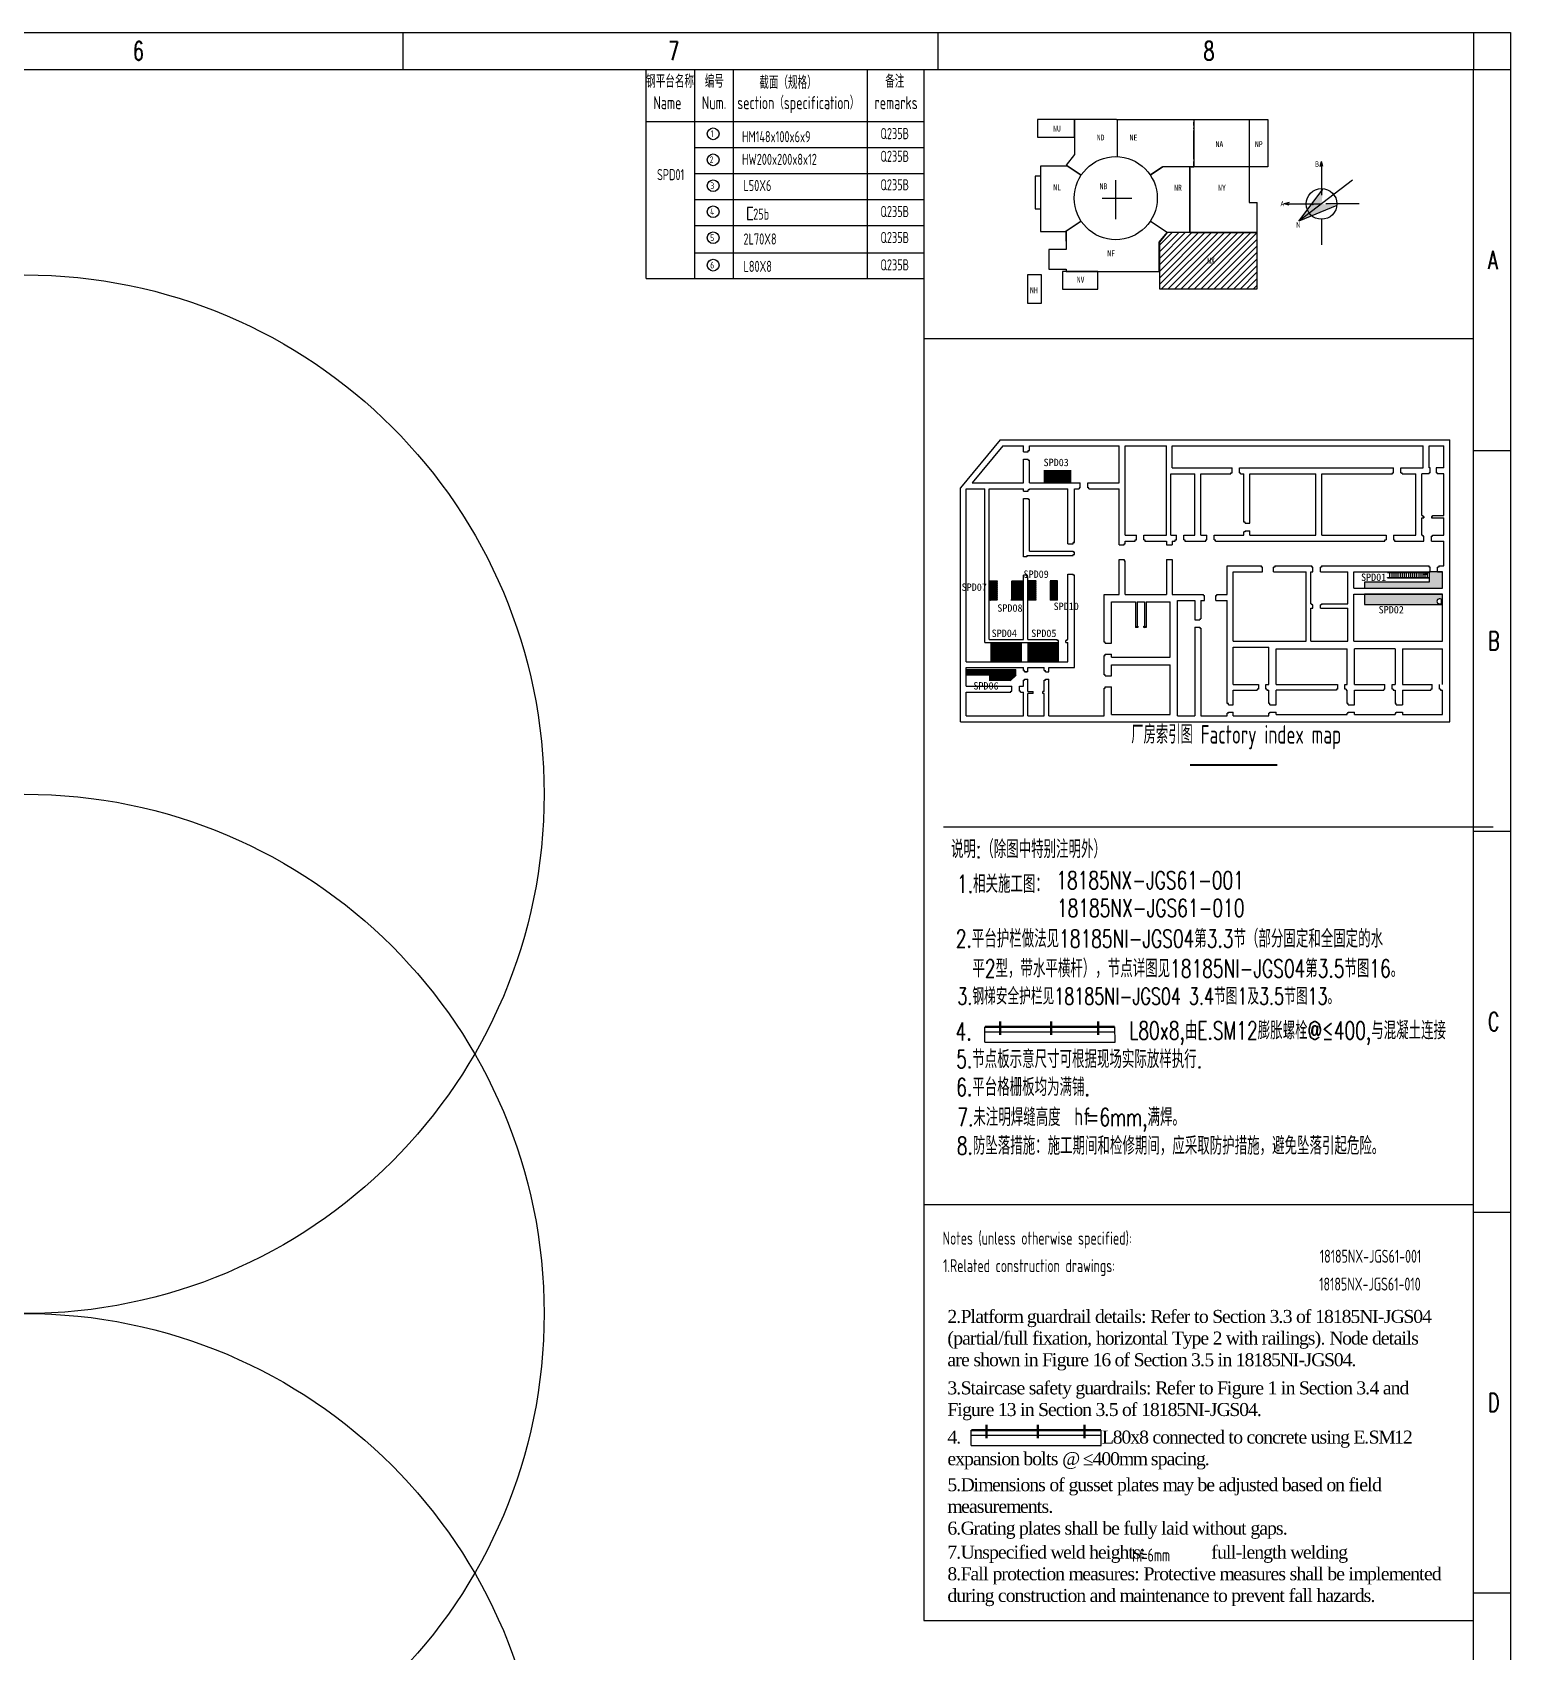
# Model space of a CAD drawing. Extents: x 8986 to 134227, y 7133 to 940687.
# Drawn here: x 88053 to 127888, y 807984 to 851615 of the extents above; entities that cross this region are included whole.
import ezdxf
from ezdxf.enums import TextEntityAlignment as Align

# ---------------------------------------------------------------- set-up
doc = ezdxf.new("R2010")
doc.units = 0
for name, pattern in [('CENTER', [2, 1.25, -0.25, 0.25, -0.25]), ('DASH', [0.35, 0.25, -0.1]), ('DOTE', [2.42, 2, -0.2, 0.02, -0.2]), ('HIDDEN', [0.375, 0.25, -0.125])]:
    doc.linetypes.add(name, pattern=pattern)
doc.layers.get('0').update_dxf_attribs({"linetype": 'CONTINUOUS'})
for name, color, linetype in [('C77(文本)', 3, 'CONTINUOUS'), ('DEN202303', 1, 'CONTINUOUS'), ('DOTE', 11, 'DOTE'), ('DX条件钢平台', 52, 'CONTINUOUS'), ('NUM', 7, 'CONTINUOUS'), ('PDIM', 3, 'CONTINUOUS'), ('STEEL', 7, 'CONTINUOUS'), ('TEXT', 7, 'CONTINUOUS'), ('Wall', 7, 'CONTINUOUS'), ('土建', 4, 'CONTINUOUS'), ('墙柱标注', 220, 'CONTINUOUS'), ('房间号', 7, 'CONTINUOUS'), ('指北针', 3, 'CONTINUOUS'), ('梁__虚线', 4, 'DASH'), ('河北布置专业DX条件2015.6.5', 1, 'CONTINUOUS')]:
    doc.layers.add(name, color=color, linetype=linetype)
doc.styles.add('0902', font='tssdeng.shx', dxfattribs={"width": 0.7, "bigfont": 'tssdchn.shx'})
doc.styles.add('1', font='ROMANS', dxfattribs={"width": 0.7, "bigfont": 'HZTXT'})
doc.styles.add('HT', font='simhei.ttf')
doc.styles.add('HZ', font='TXT.shx', dxfattribs={"width": 0.7, "bigfont": 'hz.shx'})
doc.styles.add('S1', font='tssdeng.shx', dxfattribs={"width": 0.7, "bigfont": 'tssdchn.shx'})
doc.styles.add('TSSD_DIMENSION', font='tssdeng.shx', dxfattribs={"width": 0.7, "bigfont": 'Hztxt.shx'})
doc.styles.add('TSSD_Rein', font='Tssdeng.shx', dxfattribs={"width": 0.7, "bigfont": 'hztxt.shx'})
pattern_1 = [(0, (-262236.783, 1273534.07), (0, 27.94), [20.32, -7.62]), (90, (-262236.783, 1273534.07), (-27.94, 2e-15), [20.32, -7.62])]
pattern_2 = [(0, (-1661400.713, 3503995.397), (0, 27.94), [20.32, -7.62]), (90, (-1661400.713, 3503995.397), (-27.94, 2e-15), [20.32, -7.62])]

# ---------------------------------------------------------------- blocks, each defined once
blk = doc.blocks.new('A$C3DE578EB')
at = {"layer": 'Wall', "linetype": 'HIDDEN'}
h = blk.add_hatch(dxfattribs=at)
h.set_pattern_fill('ANSI31', color=2, scale=3, style=0)
h.set_pattern_definition([(45, (-5943.466, 331319.66), (-6.7351921, 6.7351921), [])])
h.paths.add_polyline_path([(4784, 2580), (4754, 2580), (4754, 2540), (4784, 2540)])
h = blk.add_hatch(dxfattribs=at)
h.set_pattern_fill('ANSI31', color=2, scale=3, style=0)
h.set_pattern_definition([(45, (-5755.466, 331319.66), (-6.7351921, 6.7351921), [])])
h.paths.add_polyline_path([(4972, 2580), (4942, 2580), (4942, 2540), (4972, 2540)])
at = {"layer": 'Wall'}
for p, q in [((1071, 7600), (0, 6302)), ((1146, 7440), (321, 6440)), ((1071, 7600), (13192, 7600)), ((1146, 7440), (1700, 7440)), ((1700, 7338), (1700, 7440)), ((1700, 7280), (1700, 7440)), ((1860, 7440), (4282, 7440)), ((1860, 7338), (1860, 7440)), ((1860, 7310), (1860, 7440)), ((4242, 7440), (4282, 7440)), ((4282, 6440), (4282, 7440)), ((4442, 7440), (5552, 7440)), ((4442, 5030), (4442, 7440)), ((5552, 5030), (5552, 7440)), ((5712, 7440), (12472, 7440)), ((5712, 6840), (5712, 7440)), ((12472, 6840), (12472, 7440)), ((12632, 6840), (12632, 7440)), ((12632, 7440), (13032, 7440)), ((13032, 6840), (13032, 7440)), ((13192, 0), (13192, 7600)), ((1700, 7280), (1830, 7280)), ((1700, 6440), (1700, 7080)), ((1700, 7080), (1830, 7080)), ((1830, 7310), (1860, 7310)), ((1830, 7280), (1830, 7310)), ((1830, 7050), (1830, 7080)), ((1830, 7050), (1860, 7050)), ((1860, 6440), (1860, 7050)), ((5672, 6680), (6322, 6680)), ((5672, 5030), (5672, 6680)), ((5712, 6840), (7322, 6840)), ((6322, 5030), (6322, 6680)), ((6482, 5030), (6482, 6680)), ((6482, 6680), (7292, 6680)), ((7292, 6710), (7322, 6710)), ((7292, 6680), (7292, 6710)), ((7322, 6710), (7322, 6840)), ((7522, 6710), (7522, 6840)), ((7522, 6840), (11672, 6840)), ((7522, 6710), (7552, 6710)), ((7552, 6680), (7552, 6710)), ((7552, 6680), (7642, 6680)), ((7642, 5380), (7642, 6680)), ((7802, 6680), (9582, 6680)), ((7802, 5350), (7802, 6680)), ((9582, 6460), (9582, 6680)), ((9582, 5030), (9582, 6680)), ((9742, 6680), (11642, 6680)), ((9742, 6460), (9742, 6680)), ((9742, 5030), (9742, 6680)), ((11642, 6680), (11642, 6710)), ((11642, 6710), (11672, 6710)), ((11672, 6710), (11672, 6840)), ((11872, 6710), (11872, 6840)), ((11872, 6840), (12472, 6840)), ((11872, 6710), (11902, 6710)), ((11902, 6680), (11902, 6710)), ((11902, 6680), (12272, 6680)), ((12272, 5030), (12272, 6680)), ((12432, 5560), (12432, 6680)), ((12632, 6680), (12432, 6680)), ((12662, 6840), (12632, 6840)), ((12632, 6680), (12632, 6710)), ((12662, 6710), (12632, 6710)), ((12662, 6710), (12662, 6840)), ((13032, 6840), (12822, 6840)), ((12822, 6840), (12822, 6710)), ((12852, 6710), (12822, 6710)), ((12852, 6710), (12852, 6680)), ((13032, 6680), (12852, 6680)), ((13032, 5560), (13032, 6680)), ((0, 0), (0, 6302)), ((160, 6280), (660, 6280)), ((160, 1620), (160, 6280)), ((321, 6440), (1700, 6440)), ((660, 2140), (660, 6280)), ((780, 6280), (1700, 6280)), ((780, 2220), (780, 6280)), ((1700, 6220), (1700, 6280)), ((1700, 6220), (1830, 6220)), ((1830, 6220), (1830, 6250)), ((1860, 6250), (1830, 6250)), ((1860, 6440), (3232, 6440)), ((1860, 6280), (2892, 6280)), ((1860, 6250), (1860, 6280)), ((1860, 6250), (1860, 6280)), ((2892, 4800), (2892, 6280)), ((3072, 6280), (3202, 6280)), ((3072, 4830), (3072, 6280)), ((3202, 6310), (3202, 6280)), ((3232, 6310), (3202, 6310)), ((3232, 6310), (3232, 6440)), ((3432, 6440), (4282, 6440)), ((3432, 6310), (3432, 6440)), ((3462, 6310), (3432, 6310)), ((3462, 6280), (3462, 6310)), ((3462, 6280), (4282, 6280)), ((4282, 4770), (4282, 6280)), ((1700, 6020), (1830, 6020)), ((1700, 4480), (1700, 6020)), ((1830, 6020), (1830, 5990)), ((1860, 5990), (1830, 5990)), ((1860, 4600), (1860, 5990)), ((7672, 5380), (7642, 5380)), ((7672, 5350), (7672, 5380)), ((7672, 5350), (7802, 5350)), ((12432, 5560), (12462, 5560)), ((12432, 5500), (12492, 5500)), ((12432, 5030), (12432, 5500)), ((12492, 5530), (12492, 5500)), ((12692, 5530), (12692, 5500)), ((12692, 5500), (13032, 5500)), ((12722, 5560), (13032, 5560)), ((13032, 5030), (13032, 5500)), ((2892, 4800), (3042, 4800)), ((3042, 4800), (3042, 4830)), ((3072, 4830), (3042, 4830)), ((4442, 5030), (4742, 5030)), ((4442, 4870), (4712, 4870)), ((4442, 4800), (4442, 4870)), ((4742, 4900), (4742, 5030)), ((4942, 5030), (5552, 5030)), ((4942, 4900), (4942, 5030)), ((4972, 4870), (5552, 4870)), ((5552, 4870), (5552, 4770)), ((5672, 5030), (5822, 5030)), ((5712, 4870), (5712, 4770)), ((5712, 4870), (5792, 4870)), ((5822, 4900), (5822, 5030)), ((6022, 5030), (6322, 5030)), ((6022, 4900), (6022, 5030)), ((6052, 4870), (6612, 4870)), ((6482, 5030), (6642, 5030)), ((6612, 4870), (6612, 4900)), ((6612, 4900), (6642, 4900)), ((6642, 4900), (6642, 5030)), ((6842, 4900), (6842, 5030)), ((6842, 5030), (7642, 5030)), ((6842, 4900), (6872, 4900)), ((6872, 4870), (6872, 4900)), ((6872, 4870), (11442, 4870)), ((7642, 5030), (7642, 5120)), ((7672, 5120), (7642, 5120)), ((7672, 5150), (7672, 5120)), ((7672, 5150), (7802, 5150)), ((7802, 5030), (7802, 5150)), ((7802, 5030), (9582, 5030)), ((9742, 5030), (11472, 5030)), ((11472, 5030), (11472, 4900)), ((11672, 5030), (12272, 5030)), ((11672, 5030), (11672, 4900)), ((11702, 4870), (12492, 4870)), ((12432, 5030), (12462, 5030)), ((12492, 4870), (12492, 5000)), ((12692, 4870), (12692, 5000)), ((12692, 4870), (13032, 4870)), ((12722, 5030), (13032, 5030)), ((13032, 4200), (13032, 4870)), ((1700, 4450), (1700, 4480)), ((1790, 4450), (1700, 4450)), ((1790, 4480), (3042, 4480)), ((1790, 4480), (1790, 4450)), ((1860, 4600), (2892, 4600)), ((2892, 4600), (3042, 4600)), ((3042, 4600), (3042, 4570)), ((3072, 4570), (3042, 4570)), ((3072, 4510), (3072, 4570)), ((4282, 4770), (4412, 4770)), ((4282, 4370), (4411, 4370)), ((4282, 3430), (4282, 4370)), ((5552, 4770), (5712, 4770)), ((5552, 4370), (5712, 4370)), ((5552, 4370), (5552, 3430)), ((5712, 4370), (5712, 3430)), ((1700, 2220), (1700, 3950)), ((1790, 3950), (1700, 3950)), ((1790, 3920), (1790, 3950)), ((2892, 3980), (3042, 3980)), ((2892, 2220), (2892, 3980)), ((3072, 1460), (3072, 3950)), ((4442, 3430), (4442, 4340)), ((7192, 4200), (8112, 4200)), ((7192, 3430), (7192, 4200)), ((7352, 4040), (8142, 4040)), ((7352, 2170), (7352, 4040)), ((8142, 4040), (8142, 4170)), ((8442, 4040), (8442, 4170)), ((8442, 4040), (9322, 4040)), ((8472, 4200), (9472, 4200)), ((9322, 2170), (9322, 4040)), ((9442, 3180), (9442, 4040)), ((9442, 4040), (9502, 4040)), ((9502, 4040), (9502, 4170)), ((9702, 4040), (9702, 4170)), ((9702, 4040), (10442, 4040)), ((9732, 4200), (12632, 4200)), ((10442, 3180), (10442, 4040)), ((10602, 4040), (12662, 4040)), ((10602, 3600), (10602, 4040)), ((12662, 4040), (12662, 4170)), ((12862, 4040), (12862, 4170)), ((12862, 4040), (12992, 4040)), ((12892, 4200), (13032, 4200)), ((12992, 3600), (12992, 4040)), ((1790, 3920), (1820, 3920)), ((1820, 2220), (1820, 3920)), ((10602, 3600), (12992, 3600)), ((3872, 3430), (4282, 3430)), ((3872, 2150), (3872, 3430)), ((4072, 2120), (4072, 3230)), ((4072, 3230), (4723, 3230)), ((4442, 3430), (5552, 3430)), ((4723, 3230), (4723, 2540)), ((4763, 3230), (4963, 3230)), ((4763, 3230), (4763, 2580)), ((4963, 3230), (4963, 2580)), ((5003, 3230), (5652, 3230)), ((5003, 3230), (5003, 2540)), ((5652, 1740), (5652, 3230)), ((5712, 3430), (6552, 3430)), ((5852, 160), (5852, 3270)), ((5852, 3270), (6322, 3270)), ((6322, 3270), (6322, 2750)), ((6482, 3270), (6482, 2780)), ((6482, 3270), (6582, 3270)), ((6552, 3400), (6552, 3430)), ((6552, 3400), (6582, 3400)), ((6582, 3270), (6582, 3400)), ((6882, 3270), (6882, 3400)), ((6882, 3400), (6912, 3400)), ((6882, 3270), (7192, 3270)), ((6912, 3430), (7192, 3430)), ((6912, 3400), (6912, 3430)), ((7192, 1660), (7192, 3270)), ((9442, 3180), (9472, 3180)), ((9442, 3060), (9502, 3060)), ((9442, 2170), (9442, 3060)), ((9472, 3150), (9472, 3180)), ((9502, 3150), (9472, 3150)), ((9502, 3060), (9502, 3150)), ((9702, 3060), (9702, 3150)), ((9732, 3150), (9702, 3150)), ((9702, 3060), (10442, 3060)), ((9732, 3180), (10442, 3180)), ((9732, 3180), (9732, 3150)), ((10442, 2170), (10442, 3060)), ((10602, 2170), (10602, 3440)), ((10602, 3440), (12992, 3440)), ((12992, 2170), (12992, 3440)), ((6322, 2750), (6452, 2750)), ((6452, 2780), (6482, 2780)), ((6452, 2780), (6452, 2750)), ((780, 2220), (1700, 2220)), ((1820, 2220), (2612, 2220)), ((2642, 2140), (2642, 2190)), ((2842, 2140), (2842, 2190)), ((2872, 2220), (2892, 2220)), ((4784, 2540), (4723, 2540)), ((5003, 2540), (4942, 2540)), ((6322, 2550), (6452, 2550)), ((6322, 2550), (6322, 160)), ((6452, 2550), (6452, 2520)), ((6452, 2520), (6482, 2520)), ((6482, 2520), (6482, 160)), ((660, 2140), (2642, 2140)), ((2842, 2140), (2892, 2140)), ((2892, 1620), (2892, 2140)), ((3872, 1270), (3872, 1790)), ((3902, 2120), (4072, 2120)), ((3902, 1820), (4072, 1820)), ((4072, 1740), (4072, 1820)), ((7352, 2170), (9322, 2170)), ((7352, 1010), (7352, 2010)), ((7352, 2010), (8312, 2010)), ((7352, 2010), (8312, 2010)), ((8312, 1010), (8312, 2010)), ((8312, 1930), (8312, 2010)), ((8512, 1970), (10422, 1970)), ((8512, 1010), (8512, 1970)), ((8512, 1900), (8512, 1970)), ((9442, 2170), (10442, 2170)), ((10422, 1900), (10422, 1970)), ((10422, 1010), (10422, 1900)), ((10602, 2170), (12992, 2170)), ((11717, 1970), (10622, 1970)), ((10622, 1930), (10622, 1970)), ((10622, 1010), (10622, 1930)), ((11717, 1970), (11717, 1900)), ((11717, 1900), (11717, 1010)), ((11917, 1970), (11917, 1900)), ((11917, 1970), (12992, 1970)), ((11917, 1900), (11917, 1010)), ((12992, 1010), (12992, 1970)), ((160, 1620), (2892, 1620)), ((160, 1460), (1700, 1460)), ((160, 960), (160, 1460)), ((1700, 1380), (1700, 1460)), ((1730, 1350), (1790, 1350)), ((1820, 1350), (1730, 1350)), ((1820, 1460), (2260, 1460)), ((1820, 1350), (1820, 1460)), ((2260, 1380), (2260, 1460)), ((2260, 1380), (2290, 1380)), ((2290, 1350), (2290, 1380)), ((2290, 1350), (2380, 1350)), ((2380, 1460), (3072, 1460)), ((2380, 1350), (2380, 1460)), ((4072, 1740), (5652, 1740)), ((4072, 1240), (4072, 1540)), ((4072, 1540), (5652, 1540)), ((5652, 200), (5652, 1540)), ((7192, 490), (7192, 1660)), ((160, 960), (1390, 960)), ((1390, 830), (1390, 960)), ((1590, 960), (1700, 960)), ((1590, 830), (1590, 960)), ((1700, 960), (1700, 1120)), ((1730, 1150), (1820, 1150)), ((1820, 820), (1820, 1150)), ((2260, 820), (2260, 1120)), ((2260, 1120), (2290, 1120)), ((2290, 1150), (2380, 1150)), ((2290, 1120), (2290, 1150)), ((2380, 160), (2380, 1150)), ((3872, 160), (3872, 910)), ((3902, 1240), (4072, 1240)), ((3902, 940), (4072, 940)), ((4072, 200), (4072, 940)), ((8032, 880), (8002, 880)), ((8002, 880), (8002, 850)), ((8262, 880), (8232, 880)), ((8262, 880), (8262, 850)), ((10162, 880), (10132, 880)), ((10132, 880), (10132, 850)), ((10392, 880), (10362, 880)), ((10392, 880), (10392, 850)), ((10622, 1010), (11437, 1010)), ((11437, 880), (11407, 880)), ((11407, 880), (11407, 850)), ((11437, 880), (11437, 1010)), ((11637, 1010), (11717, 1010)), ((11637, 880), (11637, 1010)), ((11667, 880), (11637, 880)), ((11667, 880), (11667, 850)), ((11917, 1010), (12712, 1010)), ((12712, 880), (12682, 880)), ((12682, 880), (12682, 850)), ((12712, 880), (12712, 1010)), ((12912, 880), (12912, 1010)), ((12942, 880), (12912, 880)), ((12942, 880), (12942, 850)), ((160, 160), (160, 800)), ((160, 800), (1360, 800)), ((1360, 800), (1360, 830)), ((1360, 830), (1390, 830)), ((1620, 830), (1590, 830)), ((1620, 800), (1620, 830)), ((1620, 800), (1700, 800)), ((1700, 160), (1700, 800)), ((1820, 820), (1960, 820)), ((1820, 160), (1820, 760)), ((1960, 760), (1820, 760)), ((1960, 760), (1960, 820)), ((2220, 760), (2220, 820)), ((2260, 820), (2220, 820)), ((2260, 760), (2220, 760)), ((2260, 160), (2260, 760)), ((2260, 160), (2260, 760)), ((7222, 490), (7192, 490)), ((7222, 460), (7222, 490)), ((7222, 460), (7352, 460)), ((7352, 850), (8002, 850)), ((7352, 460), (7352, 850)), ((8262, 850), (8312, 850)), ((8312, 490), (8312, 850)), ((8342, 490), (8312, 490)), ((8342, 460), (8342, 490)), ((8342, 460), (8512, 460)), ((8512, 460), (8512, 850)), ((10132, 850), (8512, 850)), ((10392, 850), (10422, 850)), ((10422, 490), (10422, 850)), ((10452, 490), (10422, 490)), ((10452, 460), (10452, 490)), ((10452, 460), (10622, 460)), ((10622, 460), (10622, 850)), ((10622, 850), (11407, 850)), ((11667, 850), (11717, 850)), ((11717, 850), (11717, 490)), ((11717, 850), (11717, 850)), ((11747, 490), (11717, 490)), ((11747, 460), (11747, 490)), ((11747, 460), (11917, 460)), ((11917, 850), (11917, 460)), ((11917, 850), (12682, 850)), ((12942, 850), (12992, 850)), ((12942, 850), (12992, 850)), ((12992, 200), (12992, 850)), ((12992, 850), (12992, 850)), ((0, 0), (13192, 0)), ((160, 160), (1700, 160)), ((1820, 160), (2260, 160)), ((2380, 160), (3872, 160)), ((4072, 200), (5652, 200)), ((5852, 160), (6322, 160)), ((6482, 160), (7192, 160)), ((7192, 160), (7192, 230)), ((7222, 230), (7192, 230)), ((7222, 230), (7222, 260)), ((7222, 260), (7352, 260)), ((7352, 160), (7352, 260)), ((7352, 160), (8312, 160)), ((8312, 160), (8312, 230)), ((8342, 230), (8312, 230)), ((8342, 230), (8342, 260)), ((8342, 260), (8512, 260)), ((8512, 200), (8512, 260)), ((8512, 200), (10422, 200)), ((10422, 200), (10422, 230)), ((10452, 230), (10422, 230)), ((10452, 230), (10452, 260)), ((10452, 260), (10622, 260)), ((10622, 200), (10622, 260)), ((10622, 200), (11717, 200)), ((11717, 230), (11717, 200)), ((11747, 230), (11717, 230)), ((11747, 230), (11747, 260)), ((11747, 260), (11917, 260)), ((11917, 260), (11917, 200)), ((11917, 200), (12992, 200))]:
    blk.add_line(p, q, dxfattribs=at)
for points in [[(12462, 5560), (12462, 5530)], [(12462, 5530), (12492, 5530)], [(12692, 5530), (12722, 5530), (12722, 5560)], [(3042, 4830), (3072, 4830)], [(3042, 4800), (3042, 4830)], [(4412, 4800), (4442, 4800)], [(4412, 4770), (4412, 4800)], [(4712, 4900), (4742, 4900)], [(4712, 4870), (4712, 4900)], [(4942, 4900), (4972, 4900), (4972, 4870)], [(5792, 4900), (5822, 4900)], [(5792, 4870), (5792, 4900)], [(6022, 4900), (6052, 4900), (6052, 4870)], [(11442, 4900), (11472, 4900)], [(11442, 4870), (11442, 4900)], [(11672, 4900), (11702, 4900), (11702, 4870)], [(12462, 5030), (12462, 5000)], [(12462, 5000), (12492, 5000)], [(12692, 5000), (12722, 5000), (12722, 5030)], [(3042, 4510), (3072, 4510)], [(3042, 4480), (3042, 4510)], [(4411, 4370), (4411, 4340)], [(3072, 3950), (3042, 3950), (3042, 3980)], [(4412, 4340), (4442, 4340)], [(8142, 4170), (8112, 4170), (8112, 4200)], [(8472, 4200), (8472, 4170), (8442, 4170)], [(9502, 4170), (9472, 4170), (9472, 4200)], [(9732, 4200), (9732, 4170), (9702, 4170)], [(12662, 4170), (12632, 4170), (12632, 4200)], [(12892, 4200), (12892, 4170), (12862, 4170)], [(2642, 2190), (2612, 2190), (2612, 2220)], [(2872, 2220), (2872, 2190), (2842, 2190)], [(3902, 2150), (3872, 2150)], [(3872, 1790), (3902, 1790), (3902, 1820)], [(3902, 2120), (3902, 2150)], [(1730, 1380), (1700, 1380)], [(1730, 1350), (1730, 1380)], [(1700, 1120), (1730, 1120), (1730, 1150)], [(3902, 1270), (3872, 1270)], [(3872, 910), (3902, 910), (3902, 940)], [(3902, 1240), (3902, 1270)], [(7352, 1010), (8032, 1010), (8032, 880)], [(8232, 880), (8232, 1010), (8312, 1010)], [(8262, 1010), (8312, 1010)], [(8512, 1010), (10162, 1010), (10162, 880)], [(10362, 880), (10362, 1010), (10422, 1010)], [(10392, 850), (10422, 850)], [(12992, 850), (12992, 850)]]:
    blk.add_lwpolyline(points, dxfattribs=at)
for points in [[(4784, 2540), (4754, 2540), (4754, 2580), (4784, 2580)], [(4972, 2540), (4942, 2540), (4942, 2580), (4972, 2580)]]:
    blk.add_lwpolyline(points, close=True, dxfattribs=at)
at = {"layer": 'Wall', "elevation": 0}
blk.add_lwpolyline([(11717, 850), (11717, 850)], dxfattribs=at)
blk = doc.blocks.new('A$C6CBB1B08')
at = {"layer": '河北布置专业DX条件2015.6.5'}
for p, q in [((631, 197), (64, 197)), ((64, 197), (64, 0)), ((631, 197), (631, 0)), ((64, 0), (631, 0))]:
    blk.add_line(p, q, dxfattribs=at)
blk.add_arc((347, 398), 348, 324.64714, 215.35286, dxfattribs=at)
blk = doc.blocks.new('B202491810562')
at = {"layer": '房间号', "linetype": 'ByBlock', "ltscale": 1000}
h = blk.add_hatch(dxfattribs=at)
h.set_pattern_fill('ANSI31', color=256, scale=1000)
h.set_pattern_definition([(45, (-159094.41, 72680.96), (-88.38835, 88.38835), [])])
h.paths.add_polyline_path([(6193, 1904), (4379, 1904), (3769, 1904), (3554, 1644), (3554, 384), (6193, 384)])
h.paths.add_polyline_path([(4825, 1024), (5119, 1024), (5119, 1264), (4825, 1264)], flags=24)
at = {"linetype": 'CENTER', "ltscale": 1500}
for p, q in [((2379, 2258), (2379, 3311)), ((2014, 2828), (2809, 2828))]:
    blk.add_line(p, q, dxfattribs=at)
at = {"layer": '土建', "color": 1, "linetype": 'ByBlock'}
for p, q in [((270, 4948), (270, 4468)), ((1267, 4948), (270, 4948)), ((1267, 4468), (1267, 4948)), ((2399, 4948), (1271, 4948)), ((1271, 4948), (1271, 4003)), ((2399, 4948), (4487, 4948)), ((2425, 3946), (2425, 4948)), ((4487, 4948), (4487, 3676)), ((4487, 4785), (4487, 4876)), ((4491, 4948), (5977, 4948)), ((4491, 3676), (4491, 4948)), ((5977, 4948), (5977, 3676)), ((5977, 4948), (6473, 4948)), ((5977, 4948), (5977, 3676)), ((6473, 4948), (6473, 3676)), ((270, 4468), (1267, 4468)), ((4487, 4696), (4487, 4725)), ((4487, 3879), (4487, 4648)), ((1271, 4003), (1041, 3719)), ((1073, 3692), (351, 3692)), ((351, 3692), (351, 1932)), ((1447, 3450), (1040, 3719)), ((1041, 3719), (1446, 3449)), ((1446, 3449), (1073, 3692)), ((3653, 3676), (3311, 3449)), ((3642, 3669), (3311, 3450)), ((3654, 3672), (3316, 3448)), ((4487, 3676), (3653, 3676)), ((4375, 3672), (3654, 3672)), ((4375, 1908), (4375, 3672)), ((4375, 3672), (4375, 1908)), ((5977, 3672), (4379, 3672)), ((4379, 3672), (4379, 1908)), ((4523, 3672), (4407, 3672)), ((4415, 3676), (4487, 3676)), ((4487, 3676), (4487, 3819)), ((5977, 3676), (4491, 3676)), ((6473, 3676), (5977, 3676)), ((5977, 3672), (5977, 2714)), ((351, 3424), (211, 3424)), ((211, 3424), (211, 2542)), ((4375, 2924), (4375, 1908)), ((5977, 2714), (6193, 2714)), ((6193, 1908), (6193, 2714)), ((211, 2542), (351, 2542)), ((1025, 1932), (1442, 2208)), ((1448, 2206), (1045, 1939)), ((3763, 1907), (3311, 2208)), ((3763, 1907), (3311, 2207)), ((3316, 2208), (3769, 1908)), ((351, 1932), (1025, 1932)), ((1045, 1939), (1043, 1444)), ((1045, 1668), (1045, 1939)), ((3550, 1645), (3763, 1907)), ((3769, 1904), (3554, 1644)), ((3769, 1908), (4375, 1908)), ((4375, 1904), (3769, 1904)), ((4375, 1904), (4379, 1904)), ((4379, 1908), (6193, 1908)), ((4379, 1904), (6193, 1904)), ((6193, 384), (6193, 1904)), ((1043, 1444), (577, 1444)), ((577, 1444), (577, 916)), ((3550, 856), (3550, 1645)), ((3554, 1644), (3554, 384)), ((577, 916), (1041, 916)), ((1041, 916), (1041, 856)), ((376, 764), (0, 764)), ((0, 764), (0, 0)), ((376, 0), (376, 764)), ((942, 852), (942, 372)), ((1897, 852), (942, 852)), ((1041, 856), (3550, 856)), ((1897, 372), (1897, 852)), ((1897, 372), (1897, 852)), ((0, 0), (376, 0)), ((942, 372), (1897, 372)), ((3554, 384), (6193, 384))]:
    blk.add_line(p, q, dxfattribs=at)
at = {"layer": '土建', "color": 3, "linetype": 'ByBlock'}
for p, q in [((7924, 3717), (7924, 2907)), ((8759, 3310), (7315, 2205)), ((6998, 2673), (7924, 2672)), ((8939, 2672), (8042, 2672)), ((7924, 2259), (7924, 1570))]:
    blk.add_line(p, q, dxfattribs=at)
blk.add_lwpolyline([(8336, 2632), (7315, 2205), (7968, 3083)], dxfattribs=at)
at = {"layer": '土建', "color": 1, "linetype": 'ByBlock'}
blk.add_circle((2379, 2828), 1119, dxfattribs=at)
at = {"layer": '土建', "color": 3, "linetype": 'ByBlock'}
blk.add_circle((7924, 2672), 414, dxfattribs=at)
blk.add_point((7690, 2656), dxfattribs=at)
blk.add_point((7690, 2656), dxfattribs=at)
for points in [[(7968, 3083), (7315, 2205), (7925, 2672)], [(7925, 2672), (8336, 2632), (7315, 2205)]]:
    blk.add_solid(points, dxfattribs=at)
at = {"layer": '指北针'}
for p, q in [((7888, 3681), (7924, 3813)), ((7961, 3681), (7924, 3813)), ((7049, 2709), (6917, 2673)), ((7049, 2636), (6917, 2673))]:
    blk.add_line(p, q, dxfattribs=at)
for points in [[(7924, 3717), (7888, 3681), (7924, 3813)], [(7961, 3681), (7924, 3813), (7924, 3717)], [(7013, 2673), (7049, 2709), (6917, 2673)], [(7049, 2636), (6917, 2673), (7013, 2673)]]:
    blk.add_solid(points, dxfattribs=at)
at = {"color": 0, "linetype": 'ByBlock', "width": 0.8}
for s, p in [('NU', (691, 4623)), ('ND', (1867, 4382)), ('NE', (2752, 4382)), ('NA', (5068, 4203)), ('NP', (6129, 4203)), ('NL', (696, 3042)), ('NB', (1944, 3068)), ('NR', (3952, 3032)), ('NY', (5137, 3032)), ('NF', (2150, 1263)), ('NX', (4841, 1064)), ('NV', (1328, 554)), ('NH', (68, 267))]:
    blk.add_text(s, height=160, dxfattribs=at).set_placement(p)
at = {"layer": '指北针', "style": 'TSSD_DIMENSION', "width": 0.7}
for s, p in [('B', (7753, 3668)), ('A', (6814, 2607)), ('N', (7244, 2033))]:
    blk.add_text(s, height=150, dxfattribs=at).set_placement(p)

msp = doc.modelspace()

# ---------------------------------------------------------------- hatches: boundary and pattern name
at = {"layer": 'DX条件钢平台'}
h = msp.add_hatch(dxfattribs=at)
h.set_pattern_fill('ANSI37', color=256, scale=4, style=0)
h.set_pattern_definition([(45, (-243027.607, 1380952.56), (-8.98025612, 8.98025612), []), (135, (-243027.607, 1380952.56), (-8.98025612, -8.98025612), [])])
h.paths.add_polyline_path([(114063, 836834), (113830, 836834), (113830, 836314), (114063, 836314)])
h.paths.add_polyline_path([(114750, 836834), (114437, 836834), (114437, 836314), (114750, 836314)])
h.paths.add_polyline_path([(115103, 836834), (114870, 836834), (114870, 836314), (115103, 836314)])
h.paths.add_polyline_path([(115677, 836834), (115477, 836834), (115477, 836314), (115677, 836314)])
at = {"layer": '河北布置专业DX条件2015.6.5'}
h = msp.add_hatch(dxfattribs=at)
h.set_pattern_fill('ANGLE', color=256, scale=4)
h.set_pattern_definition([(0, (-240426.133, 1338261.337), (0, 27.94), [20.32, -7.62]), (90, (-240426.133, 1338261.337), (-27.94, 2e-15), [20.32, -7.62])])
h.paths.add_polyline_path([(116049, 839822), (115306, 839822), (115306, 839472), (115149, 839472), (116049, 839472)])
h = msp.add_hatch(dxfattribs=at)
h.set_pattern_fill('ANGLE', color=256, scale=4)
h.set_pattern_definition(pattern_1)
h.paths.add_polyline_path([(123952, 836637), (126052, 836637), (126052, 837077), (125692, 837077), (125692, 836797), (123952, 836797)])
h = msp.add_hatch(dxfattribs=at)
h.set_pattern_fill('ANGLE', color=256, scale=4)
h.set_pattern_definition(pattern_1)
h.paths.add_polyline_path([(126052, 836197), (126052, 836477), (123952, 836477), (123952, 836197)])
edge = h.paths.add_edge_path(flags=16)
edge.add_line((126013, 836341), (126013, 836228))
edge.add_arc((125973, 836284), 69.5, 54.6471, 305.3529)
edge.add_line((126013, 836341), (126052, 836341))
edge.add_line((126013, 836228), (126052, 836228))
edge.add_line((126052, 836228), (126052, 836341))
h = msp.add_hatch(dxfattribs=at)
h.set_pattern_fill('ANGLE', color=256, scale=4)
h.set_pattern_definition([(0, (106125.88, 1164256.964), (0, 27.94), [20.32, -7.62]), (90, (106125.88, 1164256.964), (-27.94, 2e-15), [20.32, -7.62])])
h.paths.add_polyline_path([(114711, 834657), (114711, 835177), (113890, 835177), (113890, 834657)])
h = msp.add_hatch(dxfattribs=at)
h.set_pattern_fill('ANGLE', color=256, scale=4)
h.set_pattern_definition([(0, (107116.88, 1164256.964), (0, 27.94), [20.32, -7.62]), (90, (107116.88, 1164256.964), (-27.94, 2e-15), [20.32, -7.62])])
h.paths.add_polyline_path([(115702, 834657), (115702, 835177), (114881, 835177), (114881, 834657)])
h = msp.add_hatch(dxfattribs=at)
h.set_pattern_fill('ANGLE', color=256, scale=4)
h.set_pattern_definition(pattern_2)
h.paths.add_polyline_path([(114560, 834299), (114560, 834459), (113220, 834459), (113220, 834299)])
h = msp.add_hatch(dxfattribs=at)
h.set_pattern_fill('ANGLE', color=256, scale=4)
h.set_pattern_definition(pattern_2)
h.paths.add_polyline_path([(114560, 834299), (113840, 834299), (113840, 834139), (114400, 834139)])

# ---------------------------------------------------------------- linework, layer by layer
for p, q in [((107328, 846900), (107328, 846576)), ((107465, 846900), (107328, 846900)), ((107328, 846576), (107465, 846576))]:
    msp.add_line(p, q)
at = {"color": 1}
for p, q in [((112073, 843370), (126888, 843370)), ((112608, 830205), (127422, 830205)), ((112073, 820030), (126888, 820030)), ((112073, 808825), (126888, 808825))]:
    msp.add_line(p, q, dxfattribs=at)
at = {"color": 4, "flags": 128}
for points in [[(8988, 851615), (127888, 851615)], [(98032, 851615), (98032, 850615)], [(112456, 851615), (112456, 850615)], [(126888, 851615), (126888, 850615)], [(127888, 851615), (127888, 767515)]]:
    msp.add_lwpolyline(points, dxfattribs=at)
msp.add_lwpolyline([(11488, 850615), (126880, 850615), (126880, 768515), (11488, 768515)], close=True)
at = {"flags": 128}
for points in [[(126888, 850615), (127888, 850615)], [(126888, 840352), (127888, 840352)], [(126888, 830090), (127888, 830090)], [(126888, 819827), (127888, 819827)], [(126888, 809565), (127888, 809565)]]:
    msp.add_lwpolyline(points, dxfattribs=at)
for centre, radius in [((106399, 848881), 158), ((106399, 848181), 158), ((106399, 847481), 158), ((106399, 846781), 158), ((106399, 846081), 158), ((106399, 845343), 158), ((87852, 831086), 13992), ((87852, 817095), 13992), ((87852, 803103), 13992)]:
    msp.add_circle(centre, radius)
at = {"layer": 'C77(文本)', "color": 7, "linetype": 'Continuous'}
for p, q in [((113720, 824405), (113720, 824815)), ((113720, 824685), (117230, 824685)), ((117230, 824405), (117220, 824815)), ((113720, 824405), (117230, 824405)), ((113354, 813539), (113354, 813949)), ((113354, 813819), (116855, 813819)), ((116855, 813539), (116855, 813949)), ((113354, 813539), (116855, 813539))]:
    msp.add_line(p, q, dxfattribs=at)
at = {"layer": 'C77(文本)', "color": 7, "linetype": 'Continuous', "const_width": 62.5}
for points in [[(113720, 824815), (117220, 824815)], [(114130, 824595), (114130, 824965)], [(115510, 824595), (115510, 824965)], [(116770, 824595), (116770, 824965)], [(113354, 813949), (116854, 813949)], [(113764, 813729), (113764, 814099)], [(115144, 813729), (115144, 814099)], [(116404, 813729), (116404, 814099)]]:
    msp.add_lwpolyline(points, dxfattribs=at)
at = {"layer": 'DOTE', "color": 0, "linetype": 'ByBlock', "ltscale": 0.1}
for p, q in [((115103, 836834), (114870, 836834)), ((115677, 836834), (115477, 836834)), ((115677, 836314), (115677, 836834)), ((124572, 837065), (124572, 837075)), ((124572, 836915), (124572, 836925)), ((124628, 837065), (124628, 836925)), ((124684, 837065), (124684, 836925)), ((124740, 837065), (124740, 836925)), ((124796, 837065), (124796, 836925)), ((124852, 837065), (124852, 836925)), ((124908, 837065), (124908, 836925)), ((124964, 837065), (124964, 836925)), ((125020, 837065), (125020, 836925)), ((125076, 837065), (125076, 836925)), ((125132, 837065), (125132, 836925)), ((125188, 837065), (125188, 836925)), ((125244, 837065), (125244, 836925)), ((125300, 837065), (125300, 836925)), ((125356, 837065), (125356, 836925)), ((125412, 837065), (125412, 836925)), ((125468, 837065), (125468, 836925)), ((125524, 837065), (125524, 836925)), ((125580, 837065), (125580, 836925)), ((125636, 837065), (125636, 836925)), ((114750, 836314), (114423, 836314)), ((115103, 836314), (114870, 836314)), ((115677, 836314), (115477, 836314)), ((114400, 834139), (114560, 834299))]:
    msp.add_line(p, q, dxfattribs=at)
at = {"layer": 'DX条件钢平台'}
for p, q in [((125510, 837017), (125648, 837017)), ((125510, 837017), (125648, 837017)), ((125648, 837017), (125596, 837035)), ((125648, 837017), (125596, 837035)), ((114560, 834299), (113220, 834299))]:
    msp.add_line(p, q, dxfattribs=at)
at = {"layer": 'NUM', "color": 6, "const_width": 50}
for points in [[(119245, 831873), (121369, 831873)], [(119245, 831873), (121598, 831873)]]:
    msp.add_lwpolyline(points, dxfattribs=at)
at = {"layer": 'PDIM'}
for p, q in [((104590, 844986), (104590, 850615)), ((105895, 850615), (105895, 844986)), ((106940, 850615), (106940, 844986)), ((110549, 850615), (110549, 844986)), ((112073, 850615), (112073, 837293)), ((104590, 849215), (112073, 849215)), ((105895, 848515), (112073, 848515)), ((105895, 847815), (112073, 847815)), ((105895, 847115), (112073, 847115)), ((105895, 846415), (112073, 846415)), ((105895, 845677), (112073, 845677)), ((104590, 844986), (112073, 844986)), ((112073, 839307), (112073, 808825)), ((112073, 839307), (112073, 819007))]:
    msp.add_line(p, q, dxfattribs=at)
at = {"layer": 'STEEL', "ltscale": 0.1}
for p, q in [((124572, 837075), (125692, 837075)), ((124572, 837065), (125692, 837065)), ((124572, 836925), (125692, 836925)), ((124572, 836915), (125692, 836915))]:
    msp.add_line(p, q, dxfattribs=at)
at = {"layer": '土建'}
for p, q in [((126052, 836637), (126052, 837077)), ((125952, 836637), (126052, 836637))]:
    msp.add_line(p, q, dxfattribs=at)
at = {"layer": '梁__虚线'}
for p, q in [((124572, 837066), (125692, 837066)), ((124572, 836924), (125692, 836924))]:
    msp.add_line(p, q, dxfattribs=at)
at = {"layer": '河北布置专业DX条件2015.6.5'}
for p, q in [((115172, 834657), (115172, 835177)), ((115702, 834657), (115702, 835177))]:
    msp.add_line(p, q, dxfattribs=at)
msp.add_lwpolyline([(123952, 836637), (126052, 836637), (126052, 837077), (125692, 837077), (125692, 836797), (123952, 836797)], close=True, dxfattribs=at)
msp.add_lwpolyline([(126052, 836477), (123952, 836477), (123952, 836197), (126052, 836197), (126052, 836477)], dxfattribs=at)

# ---------------------------------------------------------------- block references
at = {"layer": 'DEN202303'}
msp.add_blockref('B202491810562', (114868, 844320, 0), dxfattribs=at)
at = {"layer": 'DOTE', "color": 0, "linetype": 'ByBlock', "ltscale": 0.1}
msp.add_blockref('A$C3DE578EB', (113060, 833037), dxfattribs=at)
at = {"layer": '河北布置专业DX条件2015.6.5', "xscale": 0.2, "yscale": 0.2, "zscale": 0.2, "rotation": 90}
msp.add_blockref('A$C6CBB1B08', (126052, 836215), dxfattribs=at)

# ---------------------------------------------------------------- texts
at = {"color": 0, "style": 'HZ', "width": 0.7}
for s, p in [('6', (90761, 850865)), ('7', (105185, 850865)), ('8', (119609, 850865)), ('A', (127273, 845233)), ('B', (127273, 834970)), ('C', (127273, 824708)), ('D', (127273, 814445))]:
    msp.add_text(s, height=500, dxfattribs=at).set_placement(p)
at = {"ltscale": 99, "style": 'TSSD_Rein', "width": 0.7}
for s, p in [('钢平台名称', (104595, 850122)), ('编号', (106173, 850122)), ('截面（规格）', (107643, 850091)), ('备注', (111036, 850122))]:
    msp.add_text(s, height=350, dxfattribs=at).set_placement(p)
at = {"style": '0902', "width": 0.7}
for s, p in [('1', (106405, 848974)), ('2', (106405, 848274)), ('3', (106426, 847571)), ('4', (106426, 846871)), ('5', (106426, 846171)), ('6', (106426, 845433))]:
    msp.add_text(s, height=180, dxfattribs=at).set_placement(p, align=Align.TOP_RIGHT)
for s, p in [('HM148x100x6x9', (107176, 848655)), ('Q235B', (110906, 848737)), ('HW200x200x8x12', (107176, 848044)), ('Q235B', (110906, 848126)), ('SPD01', (104886, 847632)), ('L50X6', (107214, 847339)), ('Q235B', (110906, 847359)), ('25b', (107478, 846569)), ('Q235B', (110906, 846637)), ('2L70X8', (107217, 845898)), ('Q235B', (110906, 845937)), ('L80X8', (107217, 845160)), ('Q235B', (110906, 845200))]:
    msp.add_text(s, height=300, dxfattribs=at).set_placement(p)
at = {"layer": 'C77(文本)', "style": 'TSSD_Rein', "width": 0.7}
for s, p in [('section（specification）', (107048, 849545)), ('Name', (104788, 849545)), ('Num.', (106093, 849545)), ('remarks', (110748, 849545)), (' Notes (unless otherwise specified):   ', (112432, 818950)), ('1.Related construction drawings:  ', (112595, 818209)), ('18185NX-JGS61-001', (122746, 818462)), ('18185NX-JGS61-010', (122729, 817713)), ('h%%142f', (117690, 810403)), ('=6mm', (117946, 810411, 0))]:
    msp.add_text(s, height=350, dxfattribs=at).set_placement(p)
at = {"layer": 'C77(文本)', "color": 4, "style": 'S1', "width": 0.7}
msp.add_text('厂房索引图 Factory index map', height=498.75, dxfattribs=at).set_placement((117666, 832299, 0), align=Align.BOTTOM_LEFT)
at = {"layer": 'C77(文本)', "color": 7, "linetype": 'Continuous', "style": '1', "width": 0.7}
for s, height, p in [('说明:（除图中特别注明外）', 480, (112807, 829366)), ('18185NX-JGS61-001', 480, (115646, 828529)), ('1.相关施工图：', 480, (112970, 828428)), ('18185NX-JGS61-010', 480, (115662, 827780)), ('2.平台护栏做法见18185NI-JGS04第3.3节（部分固定和全固定的水', 480, (112937, 826954)), ('平2型，带水平横杆），节点详图见18185NI-JGS04第3.5节图16。', 480, (113384, 826150)), ('3.钢梯安全护栏见18185NI-JGS04 3.4节图1及3.5节图13。', 450, (112979, 825418, 0)), ('4.', 480, (112934, 824455)), ('L80x8,由E.SM12膨胀螺栓@≤400,与混凝土连接', 480, (117612, 824480)), ('5.节点板示意尺寸可根据现场实际放样执行.', 480, (112949, 823707)), ('6.平台格栅板均为满铺.', 480, (112949, 822955)), ('7.未注明焊缝高度', 480, (112978, 822144, 0)), ('=6mm,满焊。', 480, (116433, 822145, 0)), ('8.防坠落措施：施工期间和检修期间，应采取防护措施，避免坠落引起危险。', 480, (112964, 821375))]:
    msp.add_text(s, height=height, dxfattribs=at).set_placement(p)
at = {"layer": 'C77(文本)', "char_height": 350, "attachment_point": 1, "style": 'TSSD_Rein'}
for s, width, insert in [('{\\fTimes New Roman|b0|i0|c0|p18;\\W1;\\T0.9;2.Platform guardrail details: Refer to Section 3.3 of 18185NI-JGS04 (partial/full fixation, horizontal Type 2 with railings). Node details are shown in Figure 16 of Section 3.5 in 18185NI-JGS04.}', 13014.8, (112711, 817191)), ('\\pt1050;{\\fTimes New Roman|b0|i0|c0|p18;\\W1;\\T0.9;3.Staircase safety guardrails: Refer to Figure 1 in Section 3.4 and Figure 13 in Section 3.5 of 18185NI-JGS04.  }', 13014.8, (112711, 815266)), ('\\pt1050;{\\fTimes New Roman|b0|i0|c0|p18;\\W1;\\T0.9;4.                                L80x8 connected to concrete using E.SM12 expansion bolts @ \\fTimes New Roman|b0|i0|c134|p18;≤\\fTimes New Roman|b0|i0|c0|p18;400mm spacing.}', 13014.8, (112711, 813940)), ('\\pt1050;{\\fTimes New Roman|b0|i0|c0|p18;\\W1;\\T0.9;5.Dimensions of gusset plates may be adjusted based on field measurements.}', 13014.8, (112711, 812657)), ('\\pt1050;{\\fTimes New Roman|b0|i0|c0|p18;\\W1;\\T0.9;6.Grating plates shall be fully laid without gaps.  }', 13014.8, (112711, 811487)), ('\\pt1050;{\\fTimes New Roman|b0|i0|c0|p18;\\W1;\\T0.9;7.Unspecified weld heights:               full-length welding   \\P8.Fall protection measures: Protective measures shall be implemented during construction and maintenance to prevent fall hazards.  }', 13490.1, (112711, 810840))]:
    msp.add_mtext_dynamic_manual_height_columns(s, width=width, gutter_width=5000, heights=[0], dxfattribs=dict(at, insert=insert))
at = {"layer": 'TEXT', "style": 'TSSD_Rein', "width": 0.7}
msp.add_text('h%%142f', height=480, dxfattribs=at).set_placement((116130, 822165))
at = {"layer": '墙柱标注', "style": 'HT'}
for s, p in [('SPD03', (115302, 839927)), ('SPD09', (114762, 836916)), ('SPD01', (123857, 836833)), ('SPD07', (113094, 836566)), ('SPD08', (114056, 836004)), ('SPD10', (115572, 836050)), ('SPD02', (124331, 835959)), ('SPD04', (113903, 835323)), ('SPD05', (114969, 835323)), ('SPD06', (113411, 833907))]:
    msp.add_text(s, height=200, dxfattribs=at).set_placement(p)

doc.saveas('drawing.dxf')
